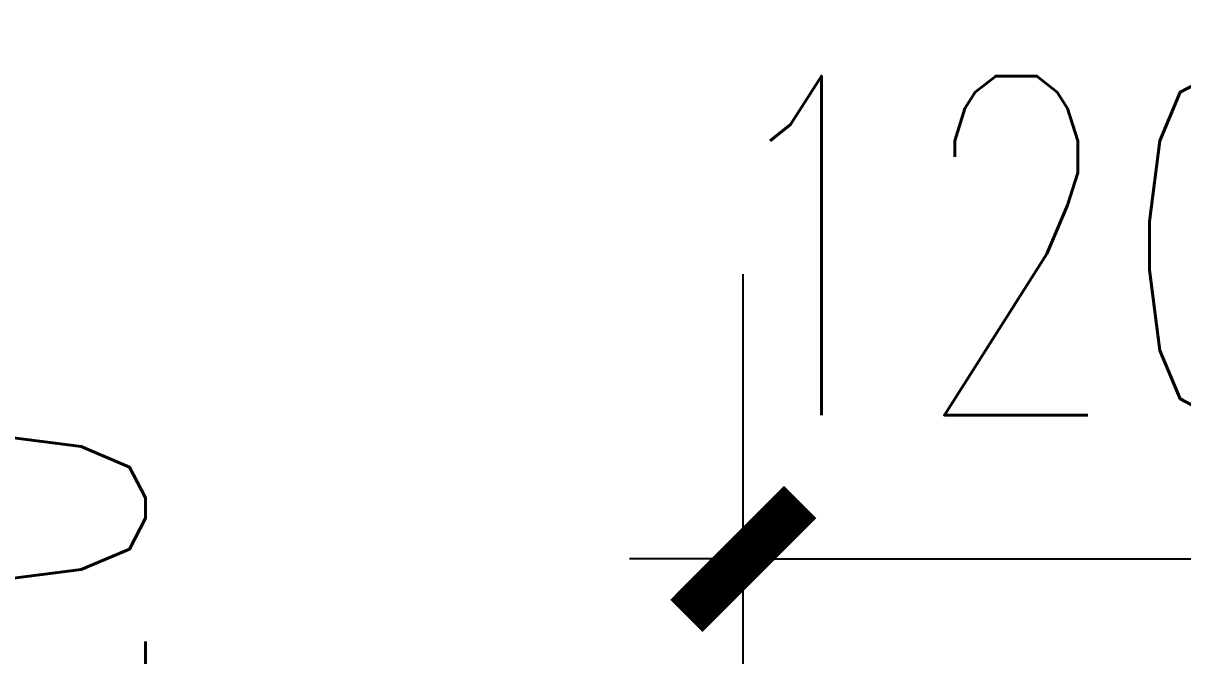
# Model space of a CAD drawing. Extents: x -1041549 to 749950, y -354245 to 17554.
# Drawn here: x -660598.3 to -660343.8, y -207618.2 to -207479.4 of the extents above; entities that cross this region are included whole.
import ezdxf

# ---------------------------------------------------------------- set-up
doc = ezdxf.new("R2010")
doc.units = 0
doc.header["$LTSCALE"] = 1000
doc.header["$MEASUREMENT"] = 0
doc.layers.add('PUB_DIM', color=3, linetype='Continuous')
doc.styles.add('_TCH_DIM_T3', font='SIMPLEX', dxfattribs={"width": 0.705882, "bigfont": 'GBCBIG'})
doc.dimstyles.new('_TCH_ARCH&&25', dxfattribs={"dimtxt": 74.375, "dimasz": 25, "dimexe": 62.5, "dimexo": 75, "dimgap": 31.5625, "dimtad": 1, "dimdec": 0, "dimzin": 0, "dimdsep": 46, "dimtxsty": '_TCH_DIM_T3', "dimblk": 'ARCHTICK', "dimcen": 0.09, "dimclrt": 7, "dimazin": 2, "dimtfac": 1, "dimtdec": 0, "dimtix": 1, "dimtmove": 2, "dimatfit": 3, "dimfxl": 50, "dimtolj": 1, "dimtzin": 0, "dimarcsym": 0})

# ---------------------------------------------------------------- blocks, each defined once
blk = doc.blocks.new('_ArchTick')
at = {"color": 0, "linetype": 'ByBlock', "const_width": 0.4}
blk.add_lwpolyline([(-0.5, -0.5), (0.5, 0.5)], dxfattribs=at)
blk = doc.blocks.new('*D140')
at = {"layer": 'Defpoints', "color": 0, "transparency": 16777216}
for p in [(-660320.48, -207596.98), (-660440.3, -207738.01), (-660320.48, -207738.01)]:
    blk.add_point(p, dxfattribs=at)
at = {"layer": 'PUB_DIM', "color": 0, "lineweight": -2, "transparency": 16777216}
for p, q in [((-660440.3, -207663.01), (-660440.3, -207534.48)), ((-660320.48, -207663.01), (-660320.48, -207534.48)), ((-660440.3, -207596.98), (-660465.3, -207596.98)), ((-660440.3, -207596.98), (-660320.48, -207596.98)), ((-660320.48, -207596.98), (-660295.48, -207596.98))]:
    blk.add_line(p, q, dxfattribs=at)
at = {"layer": 'PUB_DIM', "color": 0, "lineweight": -2, "transparency": 16777216, "xscale": 25, "yscale": 25, "zscale": 25}
blk.add_blockref('_ArchTick', (-660440.3, -207596.98), dxfattribs=at)
at = {"layer": 'PUB_DIM', "color": 0, "lineweight": -2, "transparency": 16777216, "xscale": 25, "yscale": 25, "zscale": 25, "rotation": 180}
blk.add_blockref('_ArchTick', (-660320.48, -207596.98), dxfattribs=at)
at = {"layer": 'PUB_DIM', "color": 7, "transparency": 16777216, "insert": (-660380.39, -207528.23), "char_height": 74.375, "attachment_point": 5, "style": '_TCH_DIM_T3'}
blk.add_mtext('\\A1;120', dxfattribs=at)
blk = doc.blocks.new('*D141')
at = {"layer": 'Defpoints', "color": 0, "transparency": 16777216}
for p in [(-660539.55, -207672.08), (-660406.97, -207672.08), (-660406.97, -207692.08)]:
    blk.add_point(p, dxfattribs=at)
at = {"layer": 'PUB_DIM', "color": 0, "lineweight": -2, "transparency": 16777216}
for p, q in [((-660539.55, -207672.08), (-660539.55, -207647.08)), ((-660481.97, -207672.08), (-660602.05, -207672.08)), ((-660539.55, -207692.08), (-660539.55, -207672.08)), ((-660481.97, -207692.08), (-660602.05, -207692.08)), ((-660539.55, -207692.08), (-660539.55, -207717.08))]:
    blk.add_line(p, q, dxfattribs=at)
at = {"layer": 'PUB_DIM', "color": 0, "lineweight": -2, "transparency": 16777216, "xscale": 25, "yscale": 25, "zscale": 25}
for p, rotation in [((-660539.55, -207672.08), 270), ((-660539.55, -207692.08), 90)]:
    blk.add_blockref('_ArchTick', p, dxfattribs=dict(at, rotation=rotation))
at = {"layer": 'PUB_DIM', "color": 7, "transparency": 16777216, "insert": (-660608.67, -207608.31), "char_height": 74.375, "attachment_point": 5, "rotation": 90, "style": '_TCH_DIM_T3'}
blk.add_mtext('\\A1;20', dxfattribs=at)

msp = doc.modelspace()

# ---------------------------------------------------------------- dimensions: what is measured, and where the dimension line sits
at = {"layer": 'PUB_DIM'}
dim = msp.add_aligned_dim(p1=(-660440.3, -207738.01), p2=(-660320.48, -207738.01), distance=141.03, dimstyle='_TCH_ARCH&&25', dxfattribs=at)
dim.commit()
dim.dimension.update_dxf_attribs({"geometry": '*D140', "text_midpoint": (-660380.39, -207528.23)})
dim = msp.add_linear_dim(base=(-660539.55, -207672.08), p1=(-660406.97, -207692.08), p2=(-660406.97, -207672.08), angle=90, dimstyle='_TCH_ARCH&&25', dxfattribs=at)
dim.commit()
dim.dimension.update_dxf_attribs({"geometry": '*D141', "text_midpoint": (-660608.67, -207608.31), "dimtype": 129})

doc.saveas('drawing.dxf')
